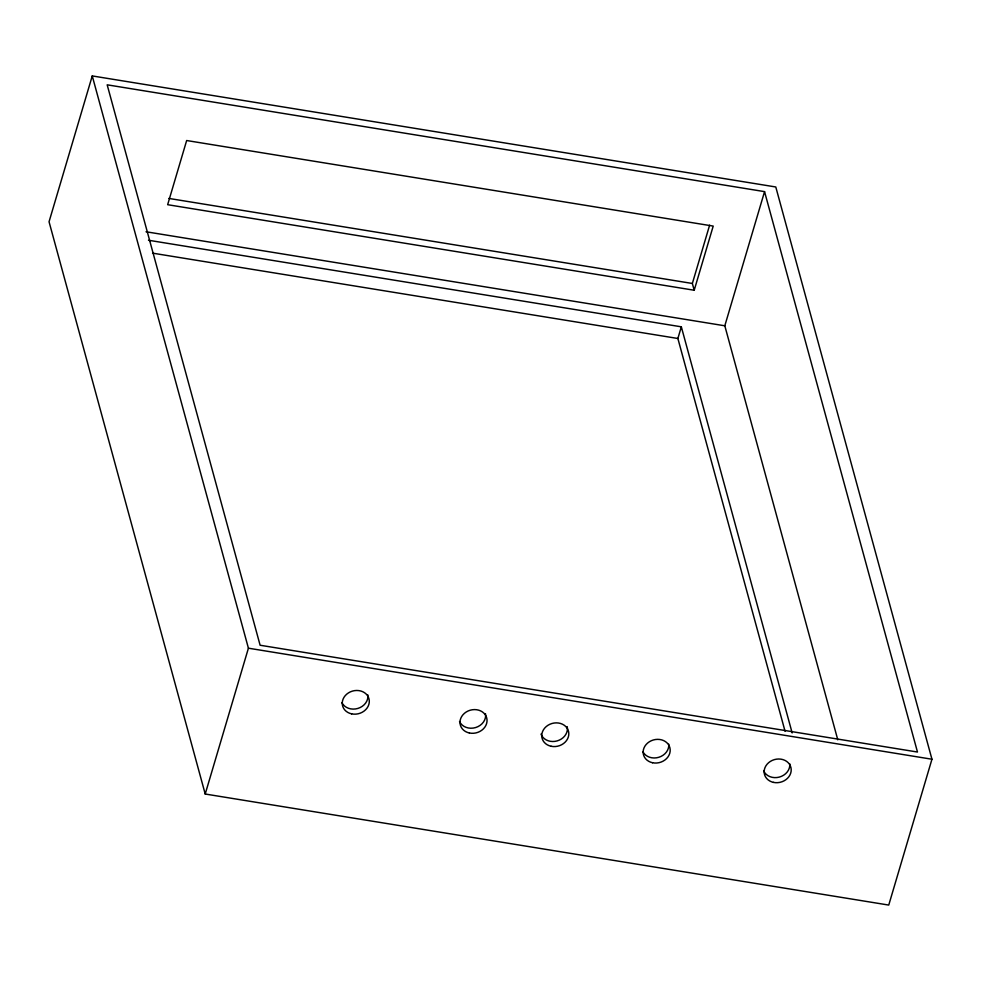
<?xml version="1.0" encoding="UTF-8"?>
<svg xmlns="http://www.w3.org/2000/svg" width="981" height="981" viewBox="0 0 981 981"><rect width="100%" height="100%" fill="white"/><g stroke="black" fill="none" stroke-linecap="round" stroke-linejoin="round"><path stroke-width="1.47" d="M92.251 75.929L49.05 221.767L205.213 794.021L888.749 905.071L931.95 759.233L775.787 186.979L92.251 75.929L248.414 648.196L205.213 794.021M694.205 290.241L713.212 226.084L186.66 140.528L167.653 204.698L694.205 290.241L692.353 283.472L709.631 225.139M785.07 731.299L677.871 338.482L681.329 326.82L148.487 240.247M837.786 739.821L724.812 325.79L764.555 191.626L107.174 84.82L260.112 645.24L917.48 752.035L764.555 191.626M168.818 198.42L692.353 283.472M146.022 231.761L724.812 325.79M152.582 253.147L677.871 338.482M248.414 648.196L931.95 759.233M681.329 326.82L792.158 732.93M367.838 694.916A13.66 11.711 -15.3 0 1 357.881 708.429A13.66 11.711 -15.3 0 1 341.94 702.715M485.509 713.69A13.66 11.711 -15.3 0 1 475.613 727.559A13.66 11.711 -15.3 0 1 459.525 721.501M567.202 726.602A13.66 11.711 -15.3 0 1 557.171 740.9A13.66 11.711 -15.3 0 1 540.997 734.107M668.76 744.174A13.66 11.711 -15.3 0 1 658.766 757.307A13.66 11.711 -15.3 0 1 642.996 751.924M789.779 763.868A13.66 11.711 -15.3 0 1 779.306 777.099A13.66 11.711 -15.3 0 1 763.659 770.882M351.652 713.861A13.66 11.711 -15.3 0 0 369.003 698.913A13.66 11.711 -15.3 0 0 346.698 694.18A13.66 11.711 -15.3 0 0 351.652 713.861M469.384 732.991A13.66 11.711 -15.3 0 0 486.748 718.043A13.66 11.711 -15.3 0 0 464.43 713.31A13.66 11.711 -15.3 0 0 469.384 732.991M551.15 746.271A13.66 11.711 -15.3 0 0 568.514 731.323A13.66 11.711 -15.3 0 0 546.196 726.59A13.66 11.711 -15.3 0 0 551.15 746.271M652.537 762.74A13.66 11.711 -15.3 0 0 669.9 747.804A13.66 11.711 -15.3 0 0 647.583 743.071A13.66 11.711 -15.3 0 0 652.537 762.74M773.494 782.384A13.66 11.711 -15.3 0 0 790.919 767.498A13.66 11.711 -15.3 0 0 768.626 762.691A13.66 11.711 -15.3 0 0 773.494 782.384"/></g></svg>
